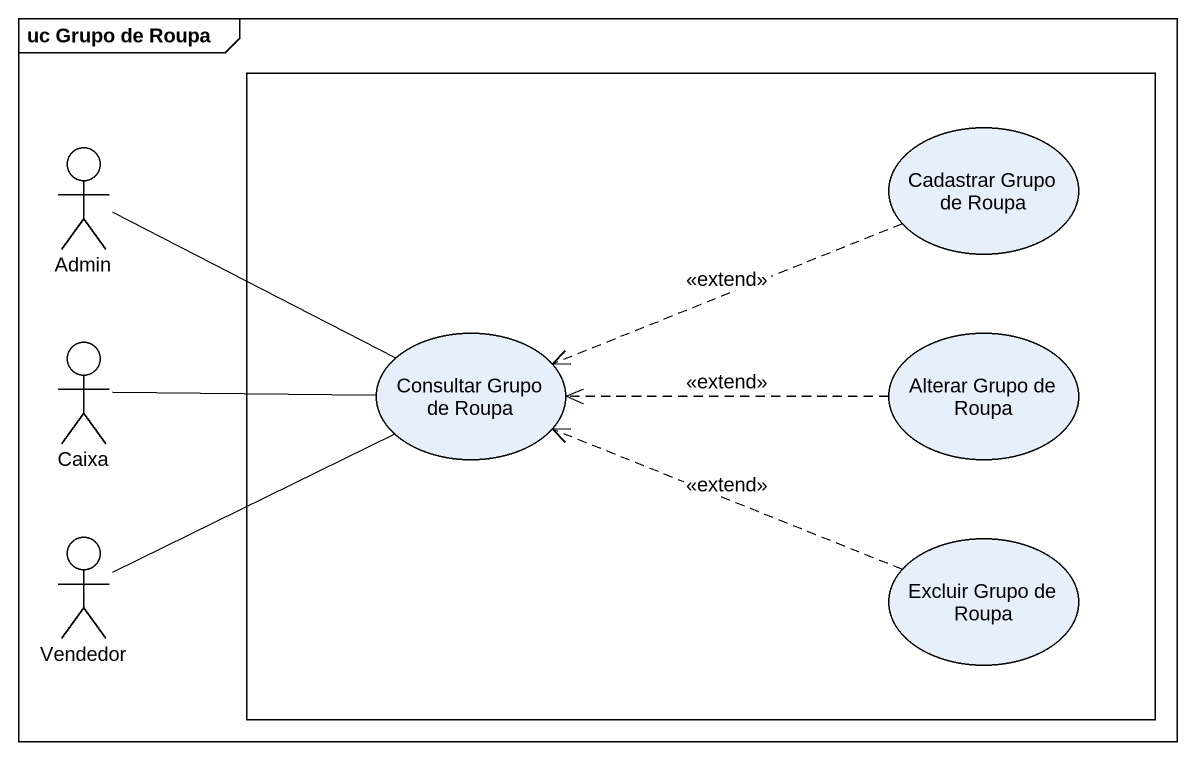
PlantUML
@startuml
mainframe uc Grupo de Roupa
rectangle " " as rectangle1 {
  usecase "Cadastrar Grupo de Roupa" as Cadastrar_Grupo_de_Roupa
  usecase "Consultar Grupo de Roupa" as Consultar_Grupo_de_Roupa
  usecase "Alterar Grupo de Roupa" as Alterar_Grupo_de_Roupa
  usecase "Excluir Grupo de Roupa" as Excluir_Grupo_de_Roupa
}
actor Admin
actor Caixa
actor Vendedor
Admin -right- Consultar_Grupo_de_Roupa
Cadastrar_Grupo_de_Roupa .left.> Consultar_Grupo_de_Roupa : <<extend>>
Caixa -right- Consultar_Grupo_de_Roupa
Alterar_Grupo_de_Roupa .left.> Consultar_Grupo_de_Roupa : <<extend>>
Vendedor -right- Consultar_Grupo_de_Roupa
Excluir_Grupo_de_Roupa .left.> Consultar_Grupo_de_Roupa : <<extend>>
@enduml
